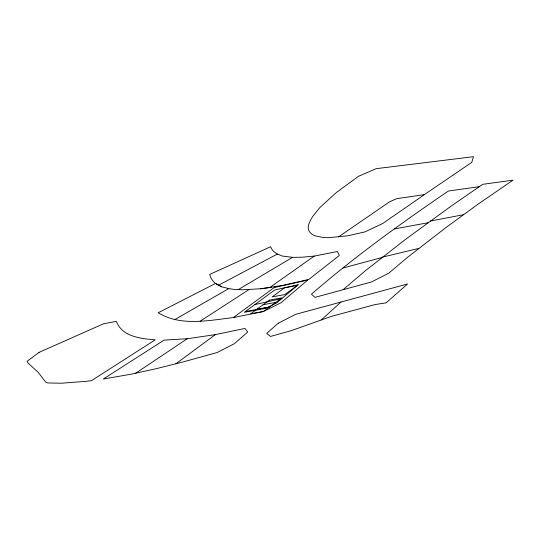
<?xml version="1.0" encoding="UTF-8"?>
<svg xmlns="http://www.w3.org/2000/svg" width="540" height="540" viewBox="0 0 540 540"><rect width="100%" height="100%" fill="white"/><g stroke="black" fill="none" stroke-linecap="round" stroke-linejoin="round"><path stroke-width="0.81" d="M321.233 319.997L340.963 302.056M343.089 289.71L364.75 271.222L405.81 239.132L450.968 206.226L482.753 184.309L513 180.164L478.264 204.019L446.216 227.34L407.052 257.728L388.8 273.166L371.385 282.002L314.975 297.371L311.445 294.165C354.672 256.696 401.173 223.189 448.423 191.018L479.196 186.719M175.844 363.818L215.352 334.625L244.897 328.442L247.685 332.026L234.441 343.663L217.087 352.546L183.688 361.773L156.83 368.537L131.416 374.132L103.282 379.046L164.079 340.112L187.211 338.742L215.352 334.625M174.67 319.653L228.785 288.603L221.724 286.834L215.609 283.412L158.227 312.748C180.617 326.619 208.717 320.429 233.327 317.581L275.434 286.659M269.69 287.591L314.3 256.082L337.345 251.512L339.35 255.474L308.799 279.437L282.791 285.37L260.692 288.772L242.163 289.784L234.32 289.413L227.522 288.421M338.384 236.993L389.57 201.812L396.738 198.653L424.339 194.65L471.798 162.324L473.486 156.681L376.205 168.669L358.493 176.297L336.184 192.652L319.869 207.562L312.822 216.284L310.493 220.199L308.887 223.823L308.219 227.063L308.482 229.885L309.791 232.207L311.83 234.164L314.644 235.737L322.819 237.452L327.976 237.701L347.483 235.838L364.925 231.903L382.658 223.553L424.339 194.65M135.736 373.221L187.211 338.742M200.191 321.172L248.9 289.649M238.282 289.595L292.538 257.364L302.211 257.216L314.3 256.082M277.398 254.036C274.388 252.504 271.708 250.013 270.655 246.726L209.756 274.408C210.735 279.166 214.063 283.264 218.491 285.242L277.398 254.036L282.11 256L292.538 257.364M342.697 268.103L381.962 257.512M382.455 257.121L418.77 248.413M274.226 287.55L307.692 280.078L280.935 302.805L263.405 311.499L233.327 317.581M254.853 304.587L281.894 298.546M430.333 221.036L463.3 214.758M394.396 228.926L427.916 222.763M263.075 304.722L275.791 302.4M256.878 309.272L269.595 306.95M245.403 311.526L267.469 307.496M260.692 288.772L271.31 287.375M218.491 285.242L221.724 286.834M278.309 323.19L266.679 333.389L270.533 336.434L291.161 330.683L331.324 316.406L375.219 304.533L386.053 302.886L407.606 283.966L295.67 314.334L278.309 323.19M298.134 284.756L276.811 302.866L265.633 308.408L244.357 312.296L274.745 289.973L298.134 284.756M39.056 352.37L27 361.409L27.938 362.907L38.414 372.62L45.617 381.956L47.581 382.948L61.513 383.211L85.981 381.341L91.463 380.673L155.237 339.809C140.953 338.648 122.209 336.913 116.35 321.361L103.424 323.825L39.056 352.37M284.58 287.779L272.187 296.879L284.911 294.557L297.304 285.457L284.58 287.779M269.264 300.173L250.681 313.821L263.405 311.506L281.988 297.851L269.264 300.173"/></g></svg>
